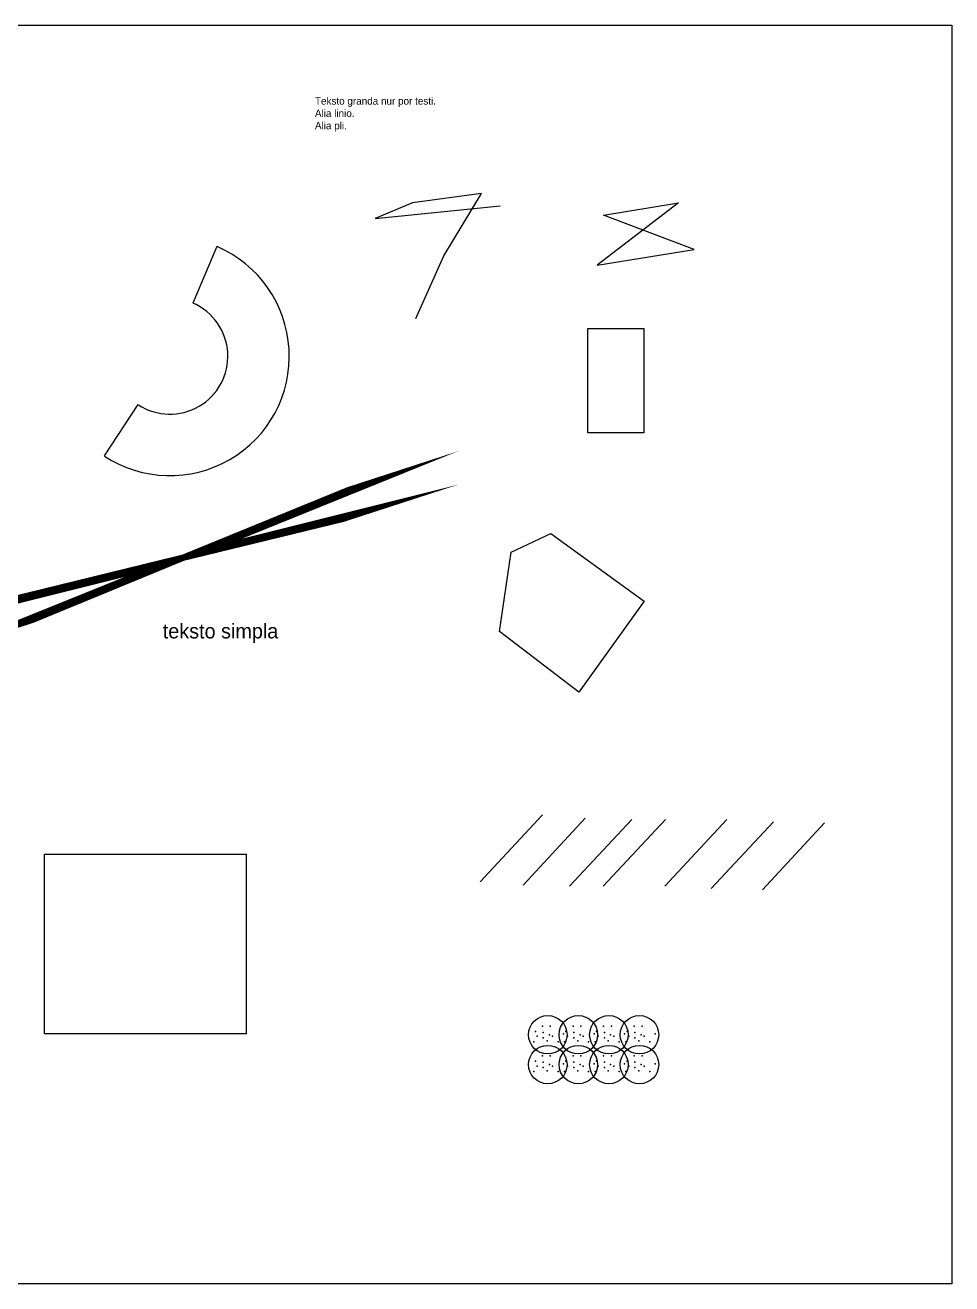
# Model space of a CAD drawing. Header units: millimetres. Extents: x -3088 to 11212, y -3065 to 12535.
# Drawn here: x 4952 to 11212, y -3065 to 5441 of the extents above; entities that cross this region are included whole.
import ezdxf
from ezdxf.enums import TextEntityAlignment as Align

# ---------------------------------------------------------------- set-up
doc = ezdxf.new("R2010")
doc.units = ezdxf.units.MM
doc.header["$MEASUREMENT"] = 0
doc.layers.add('Tavolo 2', color=2, linetype='Continuous')
doc.layers.add('Tavolo 3', color=4, linetype='Continuous')
doc.dimstyles.new('ISO-25', dxfattribs={"dimtxt": 2.5, "dimasz": 2.5, "dimexe": 1.25, "dimexo": 0.625, "dimtad": 1, "dimtxsty": 'Standard', "dimcen": 2.5, "dimadec": 0, "dimazin": 0, "dimtfac": 1, "dimtmove": 0, "dimatfit": 3, "dimfxl": 1, "dimtzin": 0, "dimarcsym": 0})

# ---------------------------------------------------------------- blocks, each defined once
blk = doc.blocks.new('CIRKLO_PUNKTOJ')
at = {"layer": 'Tavolo 3'}
blk.add_circle((0, 0), 130, dxfattribs=at)
for p in [(-83.8, 22.4), (-35.4, 58.2), (-30.1, 16.2), (11.9, 0.4), (17.2, 58.2), (106.5, 5.7), (-93.1, -46.8), (-72.1, -10.1), (-30.1, -20.6), (-3.8, -41.6), (32.9, -10.1), (69.7, -46.8)]:
    blk.add_point(p, dxfattribs=at)
blk = doc.blocks.new('*D15')
at = {"layer": 'Defpoints', "color": 0}
for p in [(6247.6, 3945), (5929.4, 3203.8), (6125.4, 2865.2), (5486.6, 2529.6)]:
    blk.add_point(p, dxfattribs=at)
at = {"layer": 'Tavolo 3', "color": 0, "lineweight": -2}
for p, q in [((6247.4, 3944.4), (6083.3, 3562.2)), ((5487, 2530.1), (5715.3, 2877.8))]:
    blk.add_line(p, q, dxfattribs=at)
blk.add_arc((5929.4, 3203.8), 391.3, 237.07178, 66.39867, dxfattribs=at)
at = {"layer": 'Tavolo 3', "color": 0}
for points in [[(6086.2, 3562.7), (6085.9, 3562), (6083.8, 3563.3)], [(5716.9, 2875.8), (5716.5, 2875.1), (5714.6, 2876.8)]]:
    blk.add_solid(points, dxfattribs=at)
at = {"layer": 'Tavolo 3', "color": 0, "insert": (6272.4, 3019.4), "char_height": 2.5, "attachment_point": 5, "rotation": 61.73522}
blk.add_mtext('190%%d', dxfattribs=at)

msp = doc.modelspace()

# ---------------------------------------------------------------- linework, layer by layer
at = {"layer": 'Tavolo 2'}
msp.add_lwpolyline([(8752.364, 3390.766), (9130.411, 3390.766), (9130.411, 2685.642), (8752.364, 2685.642), (8752.364, 3390.766)], close=True, dxfattribs=at)
at = {"layer": 'Tavolo 3'}
for p, q in [((8445.647, 104.678), (8025.994, -346.896)), ((8735.804, 81.17), (8316.151, -370.404)), ((9049.488, 73.334), (8629.834, -378.24)), ((9276.908, 73.334), (8857.255, -378.24)), ((9692.538, 73.334), (9272.885, -378.24)), ((10006.222, 57.663), (9586.568, -393.911)), ((10351.273, 49.827), (9931.62, -401.747))]:
    msp.add_line(p, q, dxfattribs=at)
for points in [[(-3088.145, 5441.204), (11211.63, 5441.204), (11211.63, -3064.577), (-3088.145, -3064.577), (-3088.145, 5441.204)], [(8858.216, 4156.523), (9365.54, 4241.03), (8815.939, 3818.494), (9471.233, 3924.128), (8858.216, 4156.523)], [(8503.411, 2005.485), (9133.759, 1548.847), (8692.515, 934.749), (8156.72, 1344.148), (8235.513, 1879.516), (8503.411, 2005.485)], [(5082.693, -160.817), (6444.578, -160.817), (6444.578, -1374.502), (5082.693, -1374.502), (5082.693, -160.817)]]:
    msp.add_lwpolyline(points, close=True, dxfattribs=at)
msp.add_lwpolyline([(7589.907, 3459.338), (7780.154, 3881.875), (8033.816, 4304.411), (7568.769, 4241.03), (7315.107, 4135.396), (8160.646, 4219.904)], dxfattribs=at)
msp.add_arc((5929.404, 3203.807), 806.601, 236.7056812, 66.7647623, dxfattribs=at)

# ---------------------------------------------------------------- block references
for p in [(8482.031, -1381.341), (8688.507, -1381.341), (8894.984, -1381.341), (9101.461, -1381.341), (8482.031, -1582.968), (8688.507, -1582.968), (8894.984, -1582.968), (9101.461, -1582.968)]:
    msp.add_blockref('CIRKLO_PUNKTOJ', p, dxfattribs=at)

# ---------------------------------------------------------------- texts
msp.add_text('xx', height=280.7367, rotation=18.4254564, dxfattribs=at).set_placement((7970.4, 2593.139), (0, 0), align=Align.ALIGNED)
msp.add_text('teksto simpla', height=100, dxfattribs=at).set_placement((5881.253, 1296.905))
at = {"layer": 'Tavolo 3', "insert": (6909.324, 4954.118), "char_height": 50, "width": 1465.76528, "attachment_point": 1}
msp.add_mtext('Teksto granda nur por testi.\\PAlia linio.\\PAlia pli.', dxfattribs=at)

# ---------------------------------------------------------------- dimensions: what is measured, and where the dimension line sits
at = {"layer": 'Tavolo 3'}
dim = msp.add_angular_dim_3p(base=(6125.381, 2865.166), center=(5929.404, 3203.807), p1=(5486.628, 2529.6), p2=(6247.614, 3944.987), dimstyle='ISO-25', dxfattribs=at)
dim.commit()
dim.dimension.update_dxf_attribs({"geometry": '*D15', "text_midpoint": (6272.363, 3019.415)})

doc.saveas('drawing.dxf')
